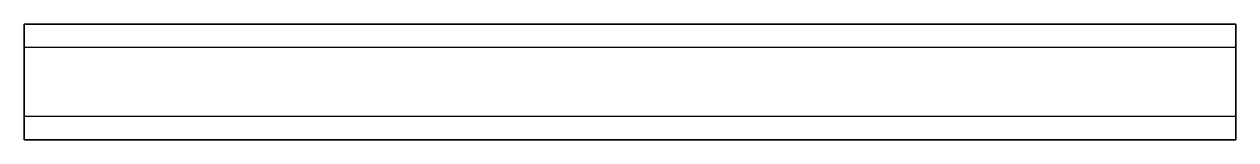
# Model space of a CAD drawing. Header units: millimetres. Extents: x 0 to 315, y 0 to 30.
import ezdxf

# ---------------------------------------------------------------- set-up
doc = ezdxf.new("R2010")
doc.units = ezdxf.units.MM
doc.layers.add('SIMUMAK Visible (ISO)', color=7, linetype='Continuous', lineweight=35)
doc.layers.add('SIMUMAK Visible Narrow (ISO)', color=7, linetype='Continuous', lineweight=25)

# ---------------------------------------------------------------- blocks, each defined once
blk = doc.blocks.new('ISO 30x30x3 00000008_Sheet_5_VIEW70')
at = {"layer": 'SIMUMAK Visible (ISO)'}
for p, q in [((-157.5, 9), (-157.5, 15)), ((157.5, 15), (-157.5, 15)), ((157.5, 9), (157.5, 15)), ((-157.5, 9), (-157.5, -9)), ((157.5, 9), (157.5, -9)), ((-157.5, -15), (-157.5, -9)), ((157.5, -15), (157.5, -9)), ((157.5, -15), (-157.5, -15))]:
    blk.add_line(p, q, dxfattribs=at)
at = {"layer": 'SIMUMAK Visible Narrow (ISO)'}
for p, q in [((157.5, 9), (-157.5, 9)), ((157.5, -9), (-157.5, -9))]:
    blk.add_line(p, q, dxfattribs=at)

msp = doc.modelspace()

# ---------------------------------------------------------------- block references
msp.add_blockref('ISO 30x30x3 00000008_Sheet_5_VIEW70', (157.5, 15))

doc.saveas('drawing.dxf')
